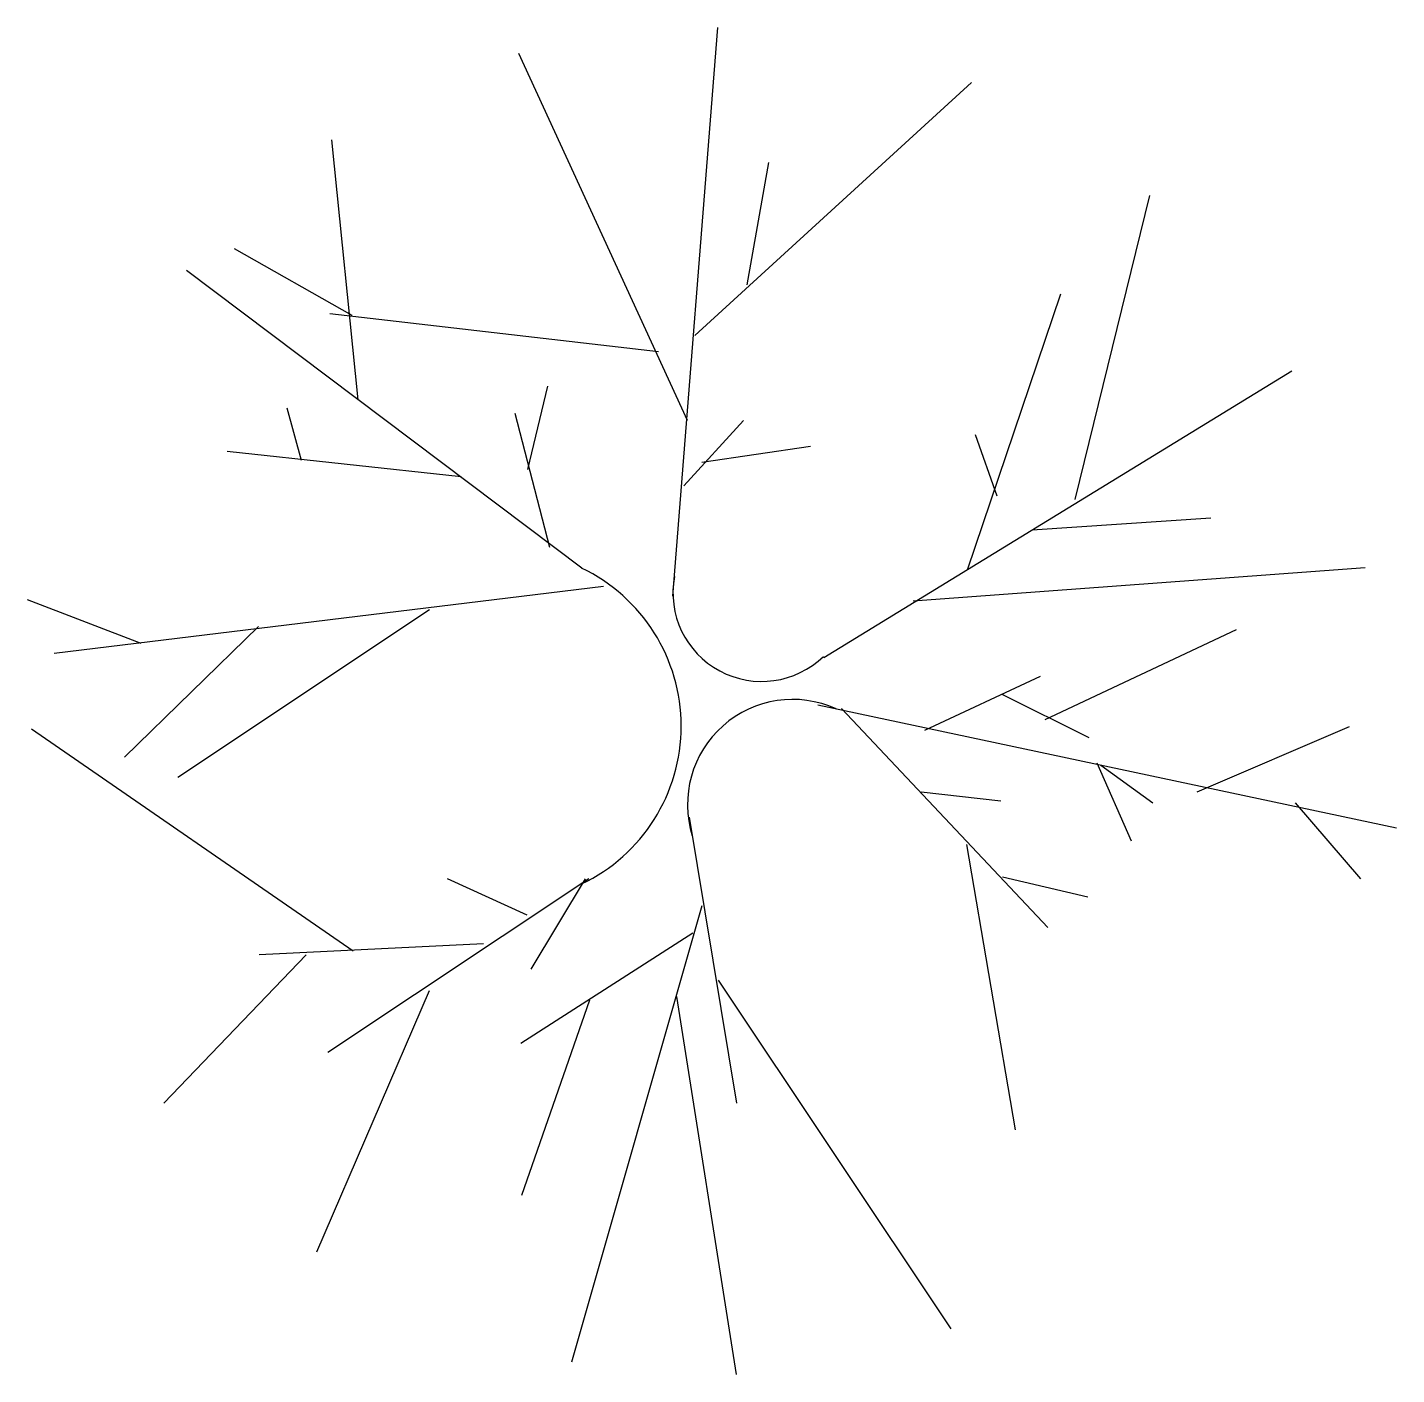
# Model space of a CAD drawing. Extents: x 327414.9 to 327425, y 455714.2 to 455724.2.
import ezdxf

# ---------------------------------------------------------------- set-up
doc = ezdxf.new("R2010")
doc.units = 0
doc.header["$MEASUREMENT"] = 0
doc.layers.add('COTAS', color=1, linetype='CONTINUOUS')

msp = doc.modelspace()

# ---------------------------------------------------------------- linework, layer by layer
at = {"layer": 'COTAS'}
for p, q in [((327419.654, 455719.968), (327419.987, 455724.171)), ((327419.761, 455721.266), (327418.516, 455723.979)), ((327419.815, 455721.894), (327421.861, 455723.765)), ((327417.328, 455721.419), (327417.133, 455723.341)), ((327420.203, 455722.269), (327420.364, 455723.172)), ((327422.627, 455720.684), (327423.179, 455722.93)), ((327417.284, 455722.042), (327416.414, 455722.536)), ((327418.98, 455720.176), (327416.058, 455722.375)), ((327421.831, 455720.163), (327422.522, 455722.202)), ((327419.547, 455721.774), (327417.118, 455722.056)), ((327420.769, 455719.515), (327424.229, 455721.633)), ((327418.583, 455720.904), (327418.73, 455721.52)), ((327416.909, 455720.971), (327416.802, 455721.359)), ((327418.744, 455720.329), (327418.489, 455721.319)), ((327419.734, 455720.784), (327420.176, 455721.266)), ((327419.868, 455720.958), (327420.672, 455721.078)), ((327422.051, 455720.708), (327421.891, 455721.162)), ((327418.088, 455720.851), (327416.36, 455721.038)), ((327422.309, 455720.459), (327423.629, 455720.548)), ((327421.429, 455719.935), (327424.77, 455720.18)), ((327419.142, 455720.041), (327415.081, 455719.546)), ((327415.725, 455719.62), (327414.883, 455719.942)), ((327417.855, 455719.867), (327415.996, 455718.629)), ((327416.592, 455719.744), (327415.601, 455718.779)), ((327422.406, 455719.058), (327423.82, 455719.723)), ((327421.515, 455718.978), (327422.372, 455719.379)), ((327422.084, 455719.246), (327422.727, 455718.925)), ((327420.725, 455719.165), (327425.003, 455718.256)), ((327420.899, 455719.139), (327422.426, 455717.52)), ((327417.291, 455717.346), (327414.913, 455718.987)), ((327423.53, 455718.523), (327424.655, 455719.005)), ((327422.787, 455718.737), (327423.042, 455718.162)), ((327422.816, 455718.721), (327423.202, 455718.443)), ((327421.488, 455718.523), (327422.078, 455718.456)), ((327424.253, 455718.443), (327424.735, 455717.881)), ((327419.775, 455718.336), (327420.123, 455716.222)), ((327421.823, 455718.135), (327422.183, 455716.026)), ((327419.032, 455717.881), (327417.104, 455716.597)), ((327418.576, 455717.613), (327417.987, 455717.881)), ((327419.005, 455717.881), (327418.603, 455717.212)), ((327422.091, 455717.894), (327422.72, 455717.747)), ((327419.868, 455717.68), (327418.905, 455714.31)), ((327419.801, 455717.48), (327418.529, 455716.664)), ((327418.255, 455717.399), (327416.595, 455717.319)), ((327416.943, 455717.319), (327415.891, 455716.222)), ((327419.989, 455717.132), (327421.708, 455714.556)), ((327417.853, 455717.052), (327417.02, 455715.121)), ((327419.038, 455716.985), (327418.535, 455715.54)), ((327419.681, 455717.011), (327420.122, 455714.217))]:
    msp.add_line(p, q, dxfattribs=at)
for centre, radius, start, end in [((327418.422, 455719.009), 1.293, 295.5344, 64.4656), ((327420.31, 455719.995), 0.656, 169.4606, 314.0782), ((327420.538, 455718.43), 0.776, 65.4671, 197.4119)]:
    msp.add_arc(centre, radius, start, end, dxfattribs=at)

doc.saveas('drawing.dxf')
